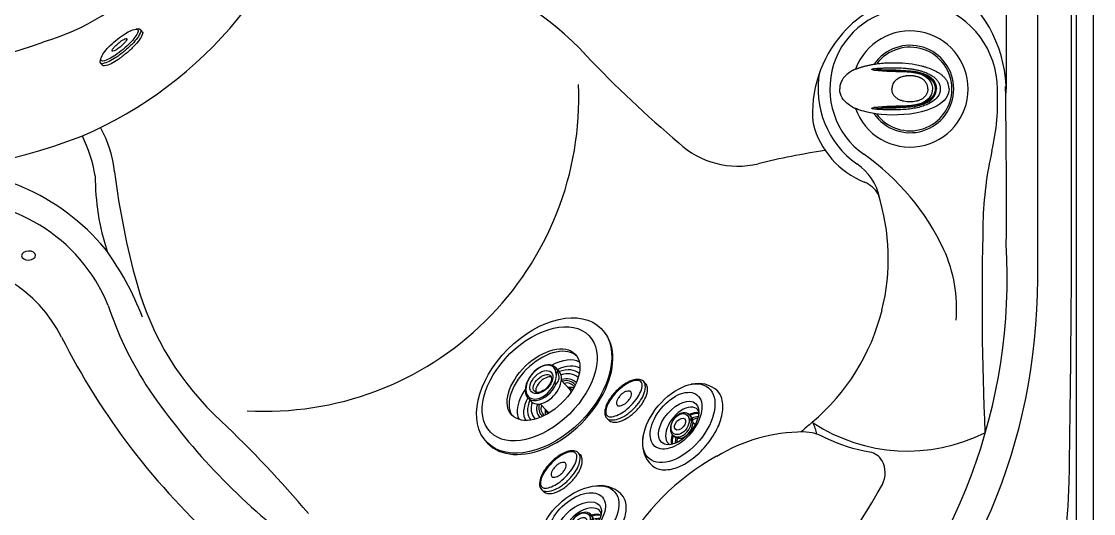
# Model space of a CAD drawing. Extents: x 409 to 498, y 628 to 778.
# Drawn here: x 459.18 to 497.58, y 660.31 to 677.93 of the extents above; entities that cross this region are included whole.
import ezdxf

# ---------------------------------------------------------------- set-up
doc = ezdxf.new("R2010")
doc.units = 0
doc.header["$MEASUREMENT"] = 0
for name, color, linetype in [('1', 4, 'Continuous'), ('1_CYAN', 4, 'Continuous'), ('2', 7, 'Continuous')]:
    doc.layers.add(name, color=color, linetype=linetype)

# ---------------------------------------------------------------- blocks, each defined once
blk = doc.blocks.new('DIVERTERVALVE')
at = {"layer": '1', "flags": 128}
for points in [[(-2.064, 0.659), (-2.166, 0.596), (-2.261, 0.523), (-2.348, 0.44), (-2.394, 0.383), (-2.435, 0.322), (-2.469, 0.258), (-2.495, 0.189), (-2.513, 0.117), (-2.521, 0.044), (-2.522, 0.006)], [(-1.987, 0.698), (-1.996, 0.694), (-2.012, 0.686), (-2.04, 0.672), (-2.064, 0.659)], [(-2.064, -0.647), (-2.166, -0.584), (-2.261, -0.511), (-2.347, -0.428), (-2.394, -0.371), (-2.435, -0.31), (-2.469, -0.246), (-2.495, -0.177), (-2.513, -0.105), (-2.521, -0.032), (-2.522, 0.006)], [(1.396, 0.006), (1.388, -0.088), (1.365, -0.178), (1.327, -0.262), (1.277, -0.34), (1.216, -0.412), (1.147, -0.477), (1.072, -0.535), (0.965, -0.603), (0.852, -0.662), (0.734, -0.713), (0.615, -0.757), (0.409, -0.817), (0.199, -0.863), (-0.014, -0.896), (-0.228, -0.918), (-0.442, -0.929), (-0.64, -0.931), (-0.837, -0.924), (-1.034, -0.909), (-1.229, -0.886), (-1.421, -0.853), (-1.539, -0.828), (-1.654, -0.799), (-1.729, -0.777), (-1.801, -0.755), (-1.867, -0.732), (-1.911, -0.715), (-1.949, -0.701), (-1.97, -0.692), (-1.987, -0.686)], [(1.396, 0.006), (1.389, 0.095), (1.367, 0.184), (1.355, 0.216)], [(-1.987, -0.686), (-1.996, -0.682), (-2.012, -0.674), (-2.04, -0.66), (-2.064, -0.647)]]:
    blk.add_lwpolyline(points, dxfattribs=at)
at = {"layer": '1', "color": 3, "flags": 128}
for points in [[(-1.302, 0.678), (-1.142, 0.662), (-0.983, 0.655), (-0.824, 0.653), (-0.665, 0.653), (-0.506, 0.652), (-0.348, 0.648), (-0.191, 0.639), (-0.034, 0.624), (0.09, 0.607), (0.214, 0.585), (0.335, 0.556), (0.453, 0.518), (0.566, 0.47), (0.633, 0.433), (0.696, 0.39), (0.754, 0.341), (0.804, 0.285), (0.845, 0.222), (0.875, 0.154), (0.893, 0.081), (0.898, 0.006)], [(-1.3, 0.688), (-1.188, 0.671), (-1.071, 0.658), (-0.952, 0.649), (-0.832, 0.642), (-0.711, 0.638), (-0.508, 0.632), (-0.306, 0.627), (-0.104, 0.617), (0.047, 0.603), (0.197, 0.581), (0.295, 0.559), (0.392, 0.529), (0.485, 0.489), (0.551, 0.451), (0.612, 0.405), (0.666, 0.352), (0.712, 0.292), (0.749, 0.226), (0.777, 0.155), (0.79, 0.107), (0.799, 0.057), (0.802, 0.006)], [(-1.3, 0.688), (-1.119, 0.67), (-0.937, 0.664), (-0.756, 0.663), (-0.574, 0.662), (-0.393, 0.659), (-0.213, 0.65), (-0.033, 0.634), (0.092, 0.616), (0.216, 0.594), (0.338, 0.565), (0.456, 0.527), (0.571, 0.478), (0.638, 0.44), (0.702, 0.397), (0.76, 0.347), (0.811, 0.29), (0.853, 0.226), (0.883, 0.156), (0.901, 0.082), (0.907, 0.006)], [(-1.211, 0.712), (-1.036, 0.697), (-0.86, 0.691), (-0.684, 0.689), (-0.508, 0.686), (-0.332, 0.68), (-0.156, 0.668), (0.019, 0.65), (0.141, 0.634), (0.262, 0.612), (0.382, 0.583), (0.499, 0.544), (0.611, 0.493), (0.678, 0.454), (0.74, 0.408), (0.797, 0.356), (0.847, 0.297), (0.887, 0.231), (0.917, 0.159), (0.934, 0.084), (0.94, 0.006)], [(0.898, 0.006), (0.893, -0.069), (0.875, -0.142), (0.845, -0.21), (0.804, -0.273), (0.753, -0.329), (0.696, -0.378), (0.633, -0.421), (0.566, -0.458), (0.453, -0.506), (0.335, -0.544), (0.213, -0.573), (0.09, -0.595), (-0.034, -0.612), (-0.191, -0.627), (-0.349, -0.636), (-0.507, -0.64), (-0.665, -0.641), (-0.824, -0.641), (-0.983, -0.643), (-1.142, -0.65), (-1.302, -0.666)], [(0.907, 0.006), (0.901, -0.07), (0.883, -0.144), (0.853, -0.214), (0.811, -0.278), (0.76, -0.335), (0.702, -0.385), (0.638, -0.428), (0.57, -0.466), (0.456, -0.515), (0.337, -0.553), (0.216, -0.582), (0.092, -0.604), (-0.033, -0.622), (-0.19, -0.637), (-0.348, -0.645), (-0.506, -0.65), (-0.665, -0.65), (-0.824, -0.651), (-0.983, -0.653), (-1.142, -0.66), (-1.3, -0.676)], [(0.802, 0.006), (0.795, -0.07), (0.777, -0.143), (0.749, -0.214), (0.712, -0.28), (0.666, -0.34), (0.612, -0.393), (0.551, -0.438), (0.485, -0.477), (0.392, -0.517), (0.295, -0.547), (0.197, -0.569), (0.047, -0.591), (-0.104, -0.604), (-0.306, -0.615), (-0.508, -0.62), (-0.711, -0.626), (-0.832, -0.63), (-0.952, -0.637), (-1.071, -0.646), (-1.188, -0.659), (-1.3, -0.676)], [(-1.211, -0.7), (-1.036, -0.685), (-0.86, -0.679), (-0.684, -0.676), (-0.508, -0.674), (-0.332, -0.667), (-0.156, -0.656), (0.019, -0.638), (0.141, -0.621), (0.262, -0.6), (0.382, -0.571), (0.499, -0.532), (0.611, -0.481), (0.678, -0.442), (0.74, -0.396), (0.797, -0.344), (0.847, -0.285), (0.887, -0.219), (0.917, -0.147), (0.934, -0.072), (0.94, 0.006)]]:
    blk.add_lwpolyline(points, dxfattribs=at)
at = {"layer": '1'}
for start, end in [(0, 160.0396), (199.5487, 0)]:
    blk.add_arc((0, 0), 2.08, start, end, dxfattribs=at)
at = {"layer": '1', "color": 3}
for radius, start, end in [(1.565, 0, 145.3967), (1.497, 0, 142.9103), (1.565, 213.9486, 0), (1.497, 216.4268, 0)]:
    blk.add_arc((0, 0), radius, start, end, dxfattribs=at)
at = {"layer": '1'}
for points, knots in [([(-1.987, 0.698), (-1.974, 0.703), (-1.954, 0.711), (-1.917, 0.725), (-1.904, 0.73), (-1.876, 0.74), (-1.861, 0.746), (-1.831, 0.757), (-1.815, 0.762), (-1.782, 0.773), (-1.766, 0.778), (-1.715, 0.794), (-1.681, 0.804), (-1.61, 0.823), (-1.573, 0.832), (-1.5, 0.849), (-1.463, 0.857), (-1.389, 0.872), (-1.351, 0.879), (-1.275, 0.891), (-1.237, 0.897), (-1.123, 0.912), (-1.046, 0.921), (-0.893, 0.933), (-0.815, 0.938), (-0.661, 0.943), (-0.583, 0.943), (-0.429, 0.941), (-0.351, 0.938), (-0.121, 0.923), (0.032, 0.905), (0.259, 0.864), (0.334, 0.848), (0.447, 0.819), (0.484, 0.809), (0.559, 0.787), (0.596, 0.775), (0.706, 0.738), (0.778, 0.709), (0.883, 0.66), (0.917, 0.642), (0.985, 0.604), (1.018, 0.584), (1.083, 0.54), (1.114, 0.517), (1.173, 0.467), (1.201, 0.44), (1.254, 0.383), (1.279, 0.352), (1.321, 0.287), (1.34, 0.252), (1.355, 0.216)], [0, 0, 0, 0, 0.03125, 0.03125, 0.046875, 0.046875, 0.0625, 0.0625, 0.078125, 0.078125, 0.09375, 0.09375, 0.125, 0.125, 0.15625, 0.15625, 0.1875, 0.1875, 0.21875, 0.21875, 0.25, 0.25, 0.3125, 0.3125, 0.375, 0.375, 0.4375, 0.4375, 0.5, 0.5, 0.625, 0.625, 0.6875, 0.6875, 0.71875, 0.71875, 0.75, 0.75, 0.8125, 0.8125, 0.84375, 0.84375, 0.875, 0.875, 0.90625, 0.90625, 0.9375, 0.9375, 0.96875, 0.96875, 1, 1, 1, 1]), ([(-1.987, 0.698), (-1.988, 0.697), (-1.99, 0.697), (-1.995, 0.695), (-1.997, 0.693), (-2.006, 0.69), (-2.013, 0.686), (-2.026, 0.679), (-2.034, 0.676), (-2.049, 0.668), (-2.056, 0.664), (-2.064, 0.659)], [0, 0, 0, 0, 0.125, 0.125, 0.25, 0.25, 0.5, 0.5, 0.75, 0.75, 1, 1, 1, 1]), ([(-2.064, -0.647), (-2.056, -0.651), (-2.049, -0.656), (-2.034, -0.664), (-2.026, -0.667), (-2.013, -0.674), (-2.006, -0.677), (-1.997, -0.681), (-1.995, -0.683), (-1.99, -0.685), (-1.988, -0.685), (-1.987, -0.686)], [0, 0, 0, 0, 0.25, 0.25, 0.5, 0.5, 0.75, 0.75, 0.875, 0.875, 1, 1, 1, 1])]:
    blk.add_open_spline(points, degree=3, knots=knots, dxfattribs=at)
at = {"layer": '1', "color": 3}
for points, knots in [([(-1.309, 0.68), (-1.312, 0.68), (-1.318, 0.681), (-1.326, 0.683), (-1.334, 0.685), (-1.343, 0.687), (-1.351, 0.69), (-1.358, 0.692), (-1.363, 0.695), (-1.367, 0.697), (-1.37, 0.699), (-1.373, 0.702), (-1.373, 0.705), (-1.372, 0.707), (-1.371, 0.71), (-1.367, 0.712), (-1.363, 0.714), (-1.358, 0.716), (-1.35, 0.719), (-1.336, 0.723), (-1.315, 0.727), (-1.288, 0.731), (-1.26, 0.734), (-1.234, 0.736), (-1.219, 0.737), (-1.212, 0.737)], [0, 0, 0, 0, 0.0363, 0.0726, 0.108899, 0.149977, 0.191052, 0.221863, 0.252669, 0.275327, 0.29799, 0.315121, 0.332215, 0.34852, 0.364795, 0.381622, 0.398486, 0.421273, 0.444094, 0.505241, 0.585692, 0.690463, 0.826017, 0.913008, 1, 1, 1, 1]), ([(-1.212, 0.737), (-1.209, 0.737), (-1.196, 0.738), (-1.17, 0.74), (-1.134, 0.742), (-1.093, 0.745), (-1.049, 0.748), (-0.999, 0.75), (-0.944, 0.753), (-0.882, 0.756), (-0.813, 0.758), (-0.738, 0.76), (-0.655, 0.761), (-0.565, 0.761), (-0.466, 0.76), (-0.358, 0.756), (-0.24, 0.75), (-0.111, 0.739), (0.029, 0.723), (0.169, 0.7), (0.301, 0.672), (0.417, 0.639), (0.519, 0.605), (0.609, 0.569), (0.688, 0.531), (0.757, 0.492), (0.817, 0.453), (0.869, 0.414), (0.914, 0.374), (0.955, 0.333), (0.993, 0.285), (1.029, 0.229), (1.059, 0.16), (1.077, 0.084), (1.08, 0.031), (1.08, 0.006)], [0.0342133, 0.0342133, 0.0342133, 0.0342133, 0.0372226, 0.0493875, 0.0629178, 0.0779265, 0.0945205, 0.1128631, 0.1332546, 0.1560166, 0.1814365, 0.2093275, 0.239663, 0.2728559, 0.3092641, 0.348779, 0.3920627, 0.4400033, 0.4926594, 0.5475401, 0.5974105, 0.6414151, 0.6807211, 0.7160341, 0.7477155, 0.7764632, 0.8028293, 0.8262781, 0.8475195, 0.8680151, 0.8892787, 0.9128725, 0.9401017, 0.969074, 0.9965284, 0.9965284, 0.9965284, 0.9965284]), ([(0.636, 0.006), (0.636, 0.011), (0.636, 0.018), (0.635, 0.032), (0.634, 0.046), (0.633, 0.058), (0.63, 0.078), (0.626, 0.098), (0.621, 0.118), (0.615, 0.139), (0.605, 0.166), (0.587, 0.203), (0.569, 0.233), (0.552, 0.256), (0.533, 0.279), (0.519, 0.293), (0.503, 0.309), (0.491, 0.319), (0.477, 0.331), (0.464, 0.341), (0.451, 0.351), (0.436, 0.361), (0.422, 0.369), (0.407, 0.378), (0.392, 0.387), (0.376, 0.395), (0.36, 0.402), (0.343, 0.41), (0.325, 0.417), (0.307, 0.424), (0.272, 0.436), (0.235, 0.446), (0.205, 0.452), (0.187, 0.456), (0.169, 0.459), (0.148, 0.463), (0.129, 0.465), (0.11, 0.468), (0.093, 0.469), (0.075, 0.471), (0.059, 0.472), (0.045, 0.472), (0.027, 0.473), (0.009, 0.474), (-0.008, 0.474), (-0.01, 0.474), (-0.013, 0.474), (-0.019, 0.474), (-0.036, 0.473), (-0.055, 0.473), (-0.073, 0.472), (-0.096, 0.47), (-0.119, 0.468), (-0.142, 0.466), (-0.172, 0.462), (-0.2, 0.457), (-0.231, 0.45), (-0.268, 0.441), (-0.305, 0.43), (-0.337, 0.418), (-0.355, 0.411), (-0.372, 0.404), (-0.388, 0.396), (-0.404, 0.388), (-0.42, 0.38), (-0.435, 0.371), (-0.449, 0.362), (-0.464, 0.352), (-0.477, 0.343), (-0.49, 0.333), (-0.504, 0.321), (-0.518, 0.309), (-0.529, 0.298), (-0.542, 0.285), (-0.555, 0.271), (-0.564, 0.26), (-0.574, 0.247), (-0.585, 0.232), (-0.606, 0.197), (-0.631, 0.145), (-0.643, 0.092), (-0.648, 0.062), (-0.649, 0.052), (-0.65, 0.037), (-0.651, 0.022), (-0.651, 0.011), (-0.651, 0.006)], [0, 0, 0, 0, 0.008053, 0.01208, 0.02416, 0.030201, 0.032215, 0.058046, 0.064511, 0.066666, 0.095388, 0.112699, 0.136175, 0.154292, 0.160334, 0.185275, 0.188534, 0.198309, 0.211339, 0.219894, 0.225026, 0.238707, 0.249526, 0.253131, 0.267547, 0.278985, 0.282797, 0.298039, 0.310173, 0.314216, 0.330386, 0.373436, 0.377866, 0.382296, 0.40444, 0.408868, 0.417722, 0.436905, 0.44133, 0.447229, 0.466891, 0.468857, 0.470824, 0.49689, 0.49922, 0.499608, 0.499996, 0.504905, 0.509813, 0.529448, 0.536812, 0.539266, 0.568644, 0.57599, 0.578439, 0.619972, 0.624396, 0.633244, 0.684608, 0.688585, 0.692562, 0.716421, 0.72018, 0.72394, 0.746493, 0.750053, 0.753614, 0.774974, 0.780041, 0.78173, 0.801995, 0.811641, 0.813248, 0.827713, 0.843149, 0.844693, 0.852411, 0.870311, 0.876279, 0.922299, 0.965058, 0.967216, 0.97369, 0.982461, 0.991231, 1, 1, 1, 1]), ([(1.08, 0.006), (1.08, -0.003), (1.08, -0.022), (1.078, -0.049), (1.074, -0.077), (1.069, -0.104), (1.062, -0.131), (1.053, -0.158), (1.043, -0.183), (1.031, -0.209), (1.01, -0.247), (0.976, -0.297), (0.924, -0.354), (0.867, -0.404), (0.775, -0.472), (0.642, -0.545), (0.456, -0.618), (0.255, -0.672), (0.029, -0.712), (-0.209, -0.737), (-0.45, -0.749), (-0.683, -0.75), (-0.843, -0.745), (-0.938, -0.741), (-0.969, -0.74), (-0.999, -0.738), (-1.03, -0.737), (-1.06, -0.735), (-1.091, -0.733), (-1.121, -0.731), (-1.151, -0.729), (-1.182, -0.727), (-1.202, -0.726), (-1.212, -0.725)], [0, 0, 0, 0, 0.010558, 0.021139, 0.031726, 0.042309, 0.052885, 0.063457, 0.074032, 0.084612, 0.095193, 0.124266, 0.153341, 0.182421, 0.211499, 0.283444, 0.355412, 0.438607, 0.521818, 0.617176, 0.712534, 0.797902, 0.883265, 0.894938, 0.906612, 0.918285, 0.929959, 0.941633, 0.953307, 0.96498, 0.976652, 0.988325, 1, 1, 1, 1]), ([(0.636, 0.006), (0.636, -0.013), (0.635, -0.032), (0.63, -0.069), (0.626, -0.087), (0.616, -0.123), (0.61, -0.141), (0.595, -0.175), (0.586, -0.192), (0.557, -0.24), (0.533, -0.268), (0.492, -0.307), (0.478, -0.319), (0.447, -0.341), (0.432, -0.351), (0.4, -0.37), (0.383, -0.379), (0.349, -0.395), (0.332, -0.402), (0.28, -0.422), (0.244, -0.432), (0.173, -0.447), (0.137, -0.453), (0.082, -0.458), (0.063, -0.459), (0.026, -0.461), (0.008, -0.462), (-0.084, -0.461), (-0.157, -0.454), (-0.265, -0.43), (-0.3, -0.42), (-0.369, -0.394), (-0.402, -0.378), (-0.45, -0.35), (-0.465, -0.34), (-0.495, -0.317), (-0.509, -0.306), (-0.536, -0.28), (-0.548, -0.267), (-0.572, -0.238), (-0.583, -0.223), (-0.602, -0.191), (-0.611, -0.175), (-0.626, -0.14), (-0.632, -0.123), (-0.647, -0.069), (-0.651, -0.032), (-0.651, 0.006)], [0, 0, 0, 0, 0.03125, 0.03125, 0.0625, 0.0625, 0.09375, 0.09375, 0.125, 0.125, 0.1875, 0.1875, 0.21875, 0.21875, 0.25, 0.25, 0.28125, 0.28125, 0.3125, 0.3125, 0.375, 0.375, 0.4375, 0.4375, 0.46875, 0.46875, 0.5, 0.5, 0.625, 0.625, 0.6875, 0.6875, 0.75, 0.75, 0.78125, 0.78125, 0.8125, 0.8125, 0.84375, 0.84375, 0.875, 0.875, 0.90625, 0.90625, 0.9375, 0.9375, 1, 1, 1, 1]), ([(-1.212, -0.725), (-1.217, -0.725), (-1.227, -0.724), (-1.249, -0.722), (-1.276, -0.72), (-1.305, -0.716), (-1.328, -0.712), (-1.343, -0.709), (-1.353, -0.706), (-1.358, -0.704), (-1.363, -0.702), (-1.367, -0.7), (-1.37, -0.698), (-1.372, -0.696), (-1.373, -0.693), (-1.373, -0.691), (-1.371, -0.688), (-1.369, -0.686), (-1.366, -0.684), (-1.361, -0.682), (-1.356, -0.679), (-1.347, -0.676), (-1.336, -0.673), (-1.325, -0.671), (-1.317, -0.669), (-1.312, -0.668), (-1.309, -0.667)], [0, 0, 0, 0, 0.059357, 0.118714, 0.263838, 0.376487, 0.463331, 0.529754, 0.554942, 0.580124, 0.598746, 0.617366, 0.633174, 0.648965, 0.664449, 0.679901, 0.696148, 0.712421, 0.734541, 0.756667, 0.78647, 0.816276, 0.895436, 0.93029, 0.965145, 1, 1, 1, 1])]:
    blk.add_open_spline(points, degree=3, knots=knots, dxfattribs=at)
blk = doc.blocks.new('MINI')
at = {"layer": '1', "color": 3}
for p, q in [((0.223, 0.931), (0.327, 0.931)), ((0.391, 0.895), (0.44, 0.828)), ((0.391, 0.895), (0.391, 0.895)), ((0.223, -0.932), (0.327, -0.932)), ((0.327, -0.932), (0.327, -0.932)), ((0.386, -0.902), (0.441, -0.828))]:
    blk.add_line(p, q, dxfattribs=at)
for points in [[(0.223, 0.931, 0.267867), (0.159, 0.895, 0.072378), (0.065, 0.659, 0.034036), (0.019, 0.384, 0.024706), (0, 0, 0.024706), (0.019, -0.384, 0.034036), (0.065, -0.659, 0.072378), (0.159, -0.895, 0.267867), (0.223, -0.932, 0.267867)], [(0.391, 0.895, 0.267867), (0.327, 0.931, 0.267867), (0.264, 0.895, 0.072378), (0.17, 0.659, 0.034036), (0.123, 0.384, 0.024706), (0.104, 0, 0.024706), (0.123, -0.384, 0.034036), (0.17, -0.659, 0.072378), (0.264, -0.895, 0.267867), (0.327, -0.932, 0.267867)], [(0.327, -0.932, 0.238458), (0.386, -0.902, 0.072378)]]:
    blk.add_lwpolyline(points, format="xyb", dxfattribs=at)
for points in [[(0.386, -0.855, 0.267867), (0.445, -0.822, 0.072378), (0.531, -0.605, 0.034036), (0.574, -0.352, 0.024706), (0.591, 0, 0.024706), (0.574, 0.352, 0.034036), (0.531, 0.605, 0.072378), (0.445, 0.822, 0.267867), (0.386, 0.855, 0.267867), (0.328, 0.822, 0.072378), (0.242, 0.605, 0.034036), (0.199, 0.352, 0.024706), (0.182, 0, 0.024706), (0.199, -0.352, 0.034036), (0.242, -0.605, 0.072378), (0.328, -0.822, 0.267867)], [(0.388, 0.343, 0.280852), (0.368, 0.331, 0.066452), (0.337, 0.244, 0.030521), (0.321, 0.143, 0.022038), (0.315, 0.003, 0.022038), (0.321, -0.137, 0.030521), (0.337, -0.238, 0.066452), (0.368, -0.325, 0.280852), (0.388, -0.337, 0.280852), (0.408, -0.325, 0.066452), (0.439, -0.238, 0.030521), (0.454, -0.137, 0.022038), (0.46, 0.003, 0.022038), (0.454, 0.143, 0.030521), (0.439, 0.244, 0.066452), (0.408, 0.331, 0.280852)]]:
    blk.add_lwpolyline(points, format="xyb", close=True, dxfattribs=at)
blk = doc.blocks.new('LJET')
at = {"layer": '1', "color": 3}
for p, q in [((-2.143, -0.4), (-1.929, -0.301)), ((-1.616, -0.328), (-1.229, -0.136)), ((-1.031, -1.293), (-0.779, -1.168)), ((-1.359, -1.649), (-1.204, -1.578))]:
    blk.add_line(p, q, dxfattribs=at)
for centre, radius, start, end in [((-1.185, -0.242), 0.634, 124.3704, 182.4582), ((-1.11, -0.3), 0.54, 121.8745, 179.9724), ((-1.192, -0.272), 0.388, 109.9312, 183.3398), ((-1.168, -0.258), 0.324, 106.9548, 180.1627), ((-0.946, -0.194), 0.359, 144.2268, 174.9865), ((-1.95, -0.383), 0.00975, 134.2269, 197.8107), ((-1.922, -0.411), 0.0494, 104.0054, 134.2269), ((-1.86, -0.695), 0.34, 25.5637, 102.515), ((-1.112, -0.23), 0.177, 111.2597, 155.5931), ((-1.128, -0.353), 0.239, 90.6253, 115.0516), ((-1.923, -0.374), 0.0373, 197.8107, 245.45), ((1.345, 5.821), 7.042, 242.2026, 245.3315), ((-1.556, -0.428), 0.155, 255.7608, 264.2701), ((-1.569, -0.57), 0.0126, 258.2119, 332.1283), ((-1.615, -0.554), 0.0616, 339.2053, 5.2417), ((-0.912, -0.836), 0.357, 291.7901, 318.489), ((-0.73, -0.978), 0.187, 256.6364, 300.2021), ((-0.772, -1.077), 0.425, 229.4227, 296.953), ((-0.798, -1.006), 0.405, 235.3586, 299.1938), ((-0.781, -1.02), 0.32, 232.3148, 304.5918), ((-0.32, 0.034), 1.313, 248.3685, 257.4553), ((-0.81, -1.134), 0.554, 230.7677, 292.8421)]:
    blk.add_arc(centre, radius, start, end, dxfattribs=at)
for centre, major_axis, ratio in [((-1.734, -1.107), (-1.139, 2.191), 0.614195), ((-1.666, -0.983), (-0.712, 1.404), 0.589139), ((-1.775, -1.031), (-0.231, 0.443), 0.610172), ((-1.719, -1.01), (-0.181, 0.357), 0.559139)]:
    blk.add_ellipse(centre, major_axis=major_axis, ratio=ratio, dxfattribs=at)
for centre, major_axis, ratio, start_param, end_param in [((-1.564, -0.944), (-0.712, 1.404), 0.589139, 6.281287, 9.305468), ((-1.294, -0.8), (-0.668, 1.35), 0.535637, 0.150745, 1.094175), ((-1.185, -0.735), (-0.591, 1.211), 0.521791, 0.110824, 1.017348), ((-1.105, -0.703), (-0.539, 1.077), 0.599515, 0.044816, 0.920563), ((-1.75, -1.026), (-0.401, 0.62), 0.630636, 5.78793, 11.416508), ((-1.78, -1.039), (-0.401, 0.563), 0.63161, 5.627431, 11.492994), ((-1.6, -0.955), (-0.401, 0.62), 0.630636, 2.982357, 6.275879), ((-1.61, -0.952), (-0.181, 0.357), 0.559139, 0.295266, 2.87691), ((-1.294, -0.8), (-0.668, 1.35), 0.535637, 1.957587, 3.003279), ((-1.185, -0.735), (-0.591, 1.211), 0.521791, 2.159716, 3.091487), ((-1.105, -0.703), (-0.539, 1.077), 0.599515, 2.227435, 3.10684)]:
    blk.add_ellipse(centre, major_axis=major_axis, ratio=ratio, start_param=start_param, end_param=end_param, dxfattribs=at)
at = {"layer": '1_CYAN'}
blk.add_ellipse((-1.63, -0.971), major_axis=(-1.354, 2.552), ratio=0.637723, dxfattribs=at)
blk.add_ellipse((-1.574, -0.949), major_axis=(-1.354, 2.552), ratio=0.637723, start_param=3.056662, end_param=6.230777, dxfattribs=at)
blk = doc.blocks.new('MJET')
at = {"layer": '1', "color": 3}
for p, q in [((-0.946, -0.157), (-0.852, -0.104)), ((-0.554, -0.74), (-0.502, -0.71))]:
    blk.add_line(p, q, dxfattribs=at)
at = {"layer": '1'}
blk.add_lwpolyline([(0.046, -2.04, 0.159602), (0.288, -1.764, 0.106361), (0.39, -1.23, 0.071169), (0.294, -0.656, 0.057483), (0, 0, 0.057483), (-0.436, 0.572, 0.071169), (-0.895, 0.93, 0.106361), (-1.412, 1.095, 0.139254), (-1.729, 1.037, 0.159602)], format="xyb", dxfattribs=at)
for centre, radius, start, end in [((-1.222, 0.134), 1.036, 119.3208, 174.577), ((-0.481, -1.132), 1.05, 236.7737, 300.1392)]:
    blk.add_arc(centre, radius, start, end, dxfattribs=at)
at = {"layer": '1', "color": 3}
for centre, radius, start, end in [((-0.134, -0.092), 0.966, 169.3755, 182.7087), ((-0.077, -0.06), 0.966, 172.9807, 184.5691), ((-1.256, -0.243), 0.0367, 125.7131, 173.0988), ((-1.077, -0.503), 0.352, 100.3995, 124.643), ((-1.136, -0.322), 0.165, 61.4818, 91.5367), ((-1.07, -0.2), 0.0266, 348.2864, 61.4818), ((-0.134, -0.092), 0.966, 238.8747, 251.0567), ((-0.077, -0.06), 0.966, 237.3676, 247.1634)]:
    blk.add_arc(centre, radius, start, end, dxfattribs=at)
at = {"layer": '1'}
blk.add_ellipse((-1.085, -0.649), major_axis=(-0.847, 1.421), ratio=0.582043, dxfattribs=at)
at = {"layer": '1', "color": 3}
for centre, major_axis, ratio in [((-1.202, -0.713), (-0.617, 1.016), 0.582633), ((-1.093, -0.651), (-0.462, 0.802), 0.562663), ((-1.041, -0.616), (-0.255, 0.321), 0.687109), ((-1.04, -0.617), (-0.121, 0.22), 0.601926)]:
    blk.add_ellipse(centre, major_axis=major_axis, ratio=ratio, dxfattribs=at)
for centre, major_axis, ratio, start_param, end_param in [((-0.931, -0.553), (-0.427, 0.679), 0.579291, 6.026519, 9.533585), ((-0.678, -0.427), (-0.427, 0.679), 0.579291, 6.578896, 7.179786), ((-0.644, -0.404), (-0.427, 0.679), 0.579291, 6.646969, 7.192996), ((-1.006, -0.596), (-0.285, 0.376), 0.697464, 6.107579, 11.857587), ((-1.168, -0.222), (-0.124, -0.017), 0.236606, 6.126494, 9.424778), ((-0.941, -0.561), (-0.285, 0.376), 0.697464, 2.921818, 6.286736), ((-0.678, -0.427), (-0.427, 0.679), 0.579291, 8.429339, 8.995074), ((-0.644, -0.404), (-0.427, 0.679), 0.579291, 8.436954, 8.937403)]:
    blk.add_ellipse(centre, major_axis=major_axis, ratio=ratio, start_param=start_param, end_param=end_param, dxfattribs=at)
blk = doc.blocks.new('MINI Foot')
at = {"layer": '1', "color": 3}
for p, q in [((-0.933, 0.143), (-0.933, 0.038)), ((0.93, 0.143), (0.93, 0.038)), ((0.93, 0.038), (0.93, 0.038))]:
    blk.add_line(p, q, dxfattribs=at)
blk.add_lwpolyline([(0.93, 0.143, 0.177409), (0.874, 0.296, 0.103692), (0.657, 0.465, 0.063874), (0.376, 0.561, 0.050048), (-0.001, 0.599, 0.050048), (-0.379, 0.561, 0.063874), (-0.66, 0.465, 0.103692), (-0.877, 0.296, 0.177409), (-0.933, 0.143, 0.177409)], format="xyb", dxfattribs=at)
blk.add_lwpolyline([(0.93, 0.143, 0.177409), (0.874, 0.296, 0.103692), (0.657, 0.465, 0.063874), (0.376, 0.561, 0.050048), (-0.001, 0.599, 0.050048), (-0.379, 0.561, 0.063874), (-0.66, 0.465, 0.103692), (-0.877, 0.296, 0.177409), (-0.933, 0.143, 0.177409)], format="xyb", dxfattribs=at)
for points in [[(-0.933, 0.038, 0.180708), (-0.877, -0.111, 0.103023), (-0.66, -0.276, 0.062579), (-0.379, -0.369, 0.048801), (-0.001, -0.406, 0.048801), (0.376, -0.369, 0.062579), (0.657, -0.276, 0.103023), (0.874, -0.111, 0.180708), (0.93, 0.038, 0.180708), (0.874, 0.187, 0.103023), (0.657, 0.352, 0.062579), (0.376, 0.446, 0.048801), (-0.001, 0.483, 0.048801), (-0.379, 0.446, 0.062579), (-0.66, 0.352, 0.103023), (-0.877, 0.187, 0.180708)], [(-0.857, -0.021, 0.200309), (-0.809, -0.134, 0.098091), (-0.606, -0.269, 0.055251), (-0.35, -0.342, 0.042059), (-0.001, -0.371, 0.042059), (0.347, -0.342, 0.055251), (0.603, -0.269, 0.098091), (0.807, -0.134, 0.200309), (0.854, -0.021, 0.200309), (0.807, 0.093, 0.098091), (0.603, 0.227, 0.055251), (0.347, 0.3, 0.042059), (-0.001, 0.33, 0.042059), (-0.35, 0.3, 0.055251), (-0.606, 0.227, 0.098091), (-0.809, 0.093, 0.200309)], [(-0.345, -0.022, 0.176056), (-0.324, -0.079, 0.103952), (-0.245, -0.141, 0.06441), (-0.142, -0.177, 0.050571), (-0.005, -0.191, 0.050571), (0.133, -0.177, 0.06441), (0.236, -0.141, 0.103952), (0.315, -0.079, 0.176056), (0.336, -0.022, 0.176056), (0.315, 0.035, 0.103952), (0.236, 0.097, 0.06441), (0.133, 0.132, 0.050571), (-0.005, 0.146, 0.050571), (-0.142, 0.132, 0.06441), (-0.245, 0.097, 0.103952), (-0.324, 0.035, 0.176056)]]:
    blk.add_lwpolyline(points, format="xyb", close=True, dxfattribs=at)
blk = doc.blocks.new('2011PULSE')
at = {"layer": '1', "color": 3, "linetype": 'Continuous'}
for p, q in [((87, 23.25), (87, 65.75)), ((88.207, 23.25), (88.207, 65.75)), ((85.875, 58.947), (85.875, 30.053))]:
    blk.add_line(p, q, dxfattribs=at)
at = {"layer": '1', "linetype": 'Continuous'}
blk.add_lwpolyline([(7.75, 0), (81.25, 0, 0.414214), (89, 7.75), (89, 81.25, 0.414214), (81.25, 89), (7.75, 89, 0.414214), (0, 81.25), (0, 7.75, 0.414214), (7.75, 0)], format="xyb", dxfattribs=at)
at = {"layer": '1', "color": 3, "linetype": 'Continuous'}
blk.add_lwpolyline([(7.75, 0.606), (81.244, 0.606, 0.414214), (88.394, 7.756), (88.394, 81.244, 0.414214), (81.244, 88.394), (7.756, 88.394, 0.414214), (0.606, 81.244), (0.606, 7.75, 0.413713)], format="xyb", close=True, dxfattribs=at)
at = {"layer": '1'}
blk.add_lwpolyline([(75.497, 16.905, 0.139939), (72.103, 13.497, 0.13657), (71.223, 10.397, 0.135613), (71.45, 9.591, -0.068851), (71.947, 8.011, 0.225097), (72.255, 7.577, 0.255346), (73.106, 7.564, 0.142373), (81.436, 15.894, 0.255346), (81.423, 16.745, 0.225097), (80.989, 17.053, -0.068851), (79.409, 17.55, 0.135613), (78.603, 17.776, 0.13657), (75.503, 16.897)], format="xyb", dxfattribs=at)
at = {"layer": '1', "color": 3, "linetype": 'Continuous'}
for centre, radius, start, end in [((46.886, 41.994), 14.845, 293.3267, 347.6603), ((63.144, 24.242), 10.401, 42.3195, 74.4421), ((81.109, 29.926), 4.766, 359.7135, 52.2596), ((82.429, 30.062), 3.124, 90, 140.8012), ((82.425, 30.058), 2.87, 89.923, 234.6985), ((83.229, 29.197), 4.294, 138.6088, 185.2102), ((102.004, 61.007), 43.097, 223.6766, 229.7284), ((82.429, 30.062), 3.299, 169.5037, 234.6789), ((-175.193, 26.062), 261.073, 359.65587, 0.8953), ((81.972, 29.609), 3.123, 194.7772, 247.9169), ((44.945, 48.955), 22.027, 247.067, 290.7927), ((49.703, 26.623), 4.256, 6.196, 28.7707), ((47.965, 26.044), 5.35, 9.678, 25.7743), ((76.252, 30.376), 3.084, 226.9154, 283.7169), ((83.196, 1.929), 26.198, 98.3785, 103.7169), ((79.673, 25.96), 1.92, 98.289, 98.8342), ((79.673, 25.951), 1.92, 98.4559, 98.8342), ((75.848, 20.674), 8.59, 24.9323, 55.0655), ((79.447, 25.768), 1.929, 11.8815, 56.1571), ((46.16, 16.241), 11.233, 66.5302, 77.8276), ((61.876, 26.939), 8.637, 179.9661, 198.179), ((81.456, 30.505), 27.734, 187.0898, 195.5579), ((47.427, 19.159), 8.052, 39.9402, 66.5302), ((80.365, 25.722), 1.083, 30.9876, 66.4322), ((74.001, 23.981), 7.646, 346.0642, 17.4986), ((45.305, 18.223), 10.3, 20.7916, 36.3518), ((65.695, 23.321), 20.214, 267.5927, 3.3288), ((79.196, 22.23), 4.898, 354.695, 24.9323), ((47.572, 18.918), 5, 26.7535, 90), ((64.758, 25.856), 10.401, 195.5579, 227.6805), ((65.75, 23.25), 21.25, 270, 0), ((-466.528, 25.89), 554.741, 358.97822, 359.72733), ((73.98, 23.986), 7.668, 310.1072, 346.0642), ((74.606, 32.547), 25.274, 206.7535, 228.2347), ((27.993, -13.004), 43.097, 40.2716, 46.3234), ((89.777, 5.232), 16.852, 130.1075, 131.8998), ((82.341, 23.268), 6.175, 236.7407, 296.6301), ((72.664, 16.217), 15.463, 325.0272, 359.1873)]:
    blk.add_arc(centre, radius, start, end, dxfattribs=at)
at = {"layer": '1', "color": 2, "linetype": 'Continuous'}
for centre, radius, start, end in [((48.876, 40.173), 8.799, 286.4936, 346.0427), ((82.429, 30.053), 3.125, 0, 73.4738), ((44.5, 50.391), 19.882, 250.2825, 290.2276), ((59.34, 29.74), 11.222, 266.663, 2.4204), ((77.544, 29.635), 8.021, 347.091, 3.0007), ((97.987, 24.956), 12.952, 167.091, 178.5696), ((48.136, 20.046), 6.007, 22.1102, 95.3867), ((195.06, 22.533), 110.055, 178.56965, 182.48708), ((65.856, 26.362), 12.813, 198.4516, 212.5733), ((74.497, 32.432), 23.367, 213.7083, 231.8648), ((77.049, 17.236), 2.092, 12.7311, 24.5709)]:
    blk.add_arc(centre, radius, start, end, dxfattribs=at)
at = {"layer": '1', "color": 2, "extrusion": (0, 0, -1)}
blk.add_ellipse((50.852, 24.091), major_axis=(-0.25, -0.008), ratio=0.649149, dxfattribs=at)
at = {"layer": '1', "xscale": -1, "rotation": 310.0002470085694}
blk.add_blockref('MINI', (54.356, 31.332), dxfattribs=at)
at = {"layer": '1', "color": 3}
blk.add_blockref('DIVERTERVALVE', (82.429, 30.053), dxfattribs=at)
at = {"layer": '1', "rotation": 225}
for p in [(72.192, 18.955), (69.854, 16.401)]:
    blk.add_blockref('MINI Foot', p, dxfattribs=at)
at = {"layer": '2', "color": 1}
for name, p, rotation in [('LJET', (70.728, 18.165), 287.0603081281677), ('MJET', (75.115, 17.277), 289.2095484814721), ('MJET', (71.403, 13.591), 279.2095484814725)]:
    blk.add_blockref(name, p, dxfattribs=dict(at, rotation=rotation))

msp = doc.modelspace()

# ---------------------------------------------------------------- block references
at = {"layer": '1'}
msp.add_blockref('2011PULSE', (408.577, 645.46), dxfattribs=at)

doc.saveas('drawing.dxf')
